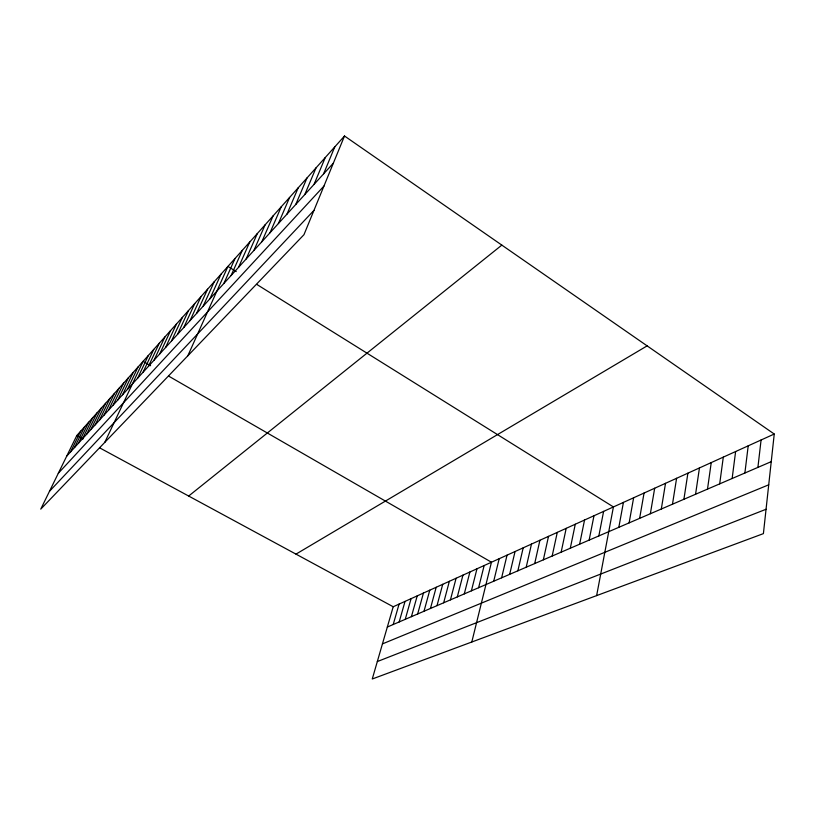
<?xml version="1.0" encoding="UTF-8"?>
<svg xmlns="http://www.w3.org/2000/svg" width="815" height="815" viewBox="0 0 815 815"><rect width="100%" height="100%" fill="white"/><g stroke="black" fill="none" stroke-linecap="round" stroke-linejoin="round"><path stroke-width="1.22" d="M774.25 434.028L763.4 533.631L372.261 678.997L393.207 606.757L774.25 434.028L344.511 136.003L76.824 435.495L40.75 509.131L303.964 234.7L344.511 136.003M757.909 467.403L761.078 439.998M744.879 473.016L748.211 445.825M732.145 478.497L735.619 451.541M719.686 483.865L723.302 457.123M707.502 489.122L711.24 462.584M695.572 494.257L699.453 467.932M683.907 499.279L687.901 473.169M672.487 504.2L676.593 478.293M661.311 509.018L665.519 483.315M650.36 513.735L654.679 488.226M639.632 518.35L644.054 493.044M629.129 522.884L633.632 497.771M618.83 527.315L623.424 502.397M596.631 595.612L613.42 506.93L256.807 284.425M598.842 535.924L603.609 511.382M589.143 540.111L593.982 515.742M579.628 544.206L584.549 520.021M570.306 548.22L575.278 524.218M561.148 552.163L566.191 528.344M552.163 556.034L557.277 532.378M543.35 559.834L548.515 536.351M534.701 563.562L539.917 540.253M526.205 567.22L531.482 544.074M517.861 570.816L523.189 547.833M509.67 574.341L515.049 551.531M501.622 577.815L507.042 555.158M493.717 581.217L499.177 558.713M471.804 642.006L491.455 562.218L168.746 376.163M478.609 587.727L484.151 565.529M471.396 590.834L476.969 568.789M464.285 593.891L469.898 571.987M457.307 596.906L462.94 575.145M450.43 599.871L456.094 578.253M443.666 602.784L449.36 581.299M437.003 605.647L442.728 584.304M430.452 608.469L436.198 587.269M424.004 611.25L429.78 590.182M417.657 613.99L423.443 593.045M411.402 616.68L417.219 595.877M405.249 619.329L411.076 598.658M399.177 621.947L405.035 601.399M393.207 624.514L399.075 604.098M323.565 173.931L334.761 146.914M314.05 184.384L325.256 157.54M304.79 194.561L316.006 167.89M295.753 204.484L306.99 177.986M286.962 214.151L298.188 187.827M278.384 223.575L289.61 197.424M270.02 232.764L281.246 206.786M261.86 241.729L273.076 215.914M253.893 250.47L265.109 224.838M246.13 259.007L257.326 233.548M238.54 267.351L249.726 242.055M231.124 275.49L242.3 250.358M223.891 283.447L235.036 258.477M187.847 355.758L227.945 266.423L236.228 271.589M209.903 298.81L221.008 274.186M203.139 306.236L214.223 281.776M196.527 313.5L207.581 289.203M190.058 320.611L201.081 296.466M177.538 334.364L188.51 310.535M183.732 327.559L194.734 303.577M171.476 341.016L182.417 317.361M165.547 347.536L176.447 324.034M159.73 353.924L170.6 330.574M154.045 360.179L164.875 336.982M143.002 372.312L153.76 349.411M148.462 366.312L159.261 343.258M137.643 378.201L148.371 355.452M127.435 389.407L138.092 366.944M104.778 442.372L143.083 361.361L150.592 365.701M122.576 394.745L133.191 372.424M113.122 405.137L123.656 383.091M117.808 399.992L128.383 377.803M104.004 415.151L114.467 393.38M108.517 410.19L119.021 388.276M95.212 424.819L105.593 403.303M99.562 420.031L109.984 398.382M90.923 429.525L101.264 408.142M82.58 438.694L92.839 417.565M86.716 434.151L97.016 412.899M70.579 451.877L80.726 431.125M74.511 447.557L84.699 426.683M78.515 443.166L88.733 422.16M66.718 456.125L333.335 163.194M58.303 473.291L323.932 186.085M49.481 491.302L313.948 210.392M188.662 496.04L501.836 245.111M295.977 554.129L647.13 345.866M387.329 627.051L771.235 461.657M382.439 643.901L768.718 484.813M377.314 661.566L766.049 509.273M76.824 435.495L83.12 438.908M99.838 447.955L393.207 606.757"/></g></svg>
